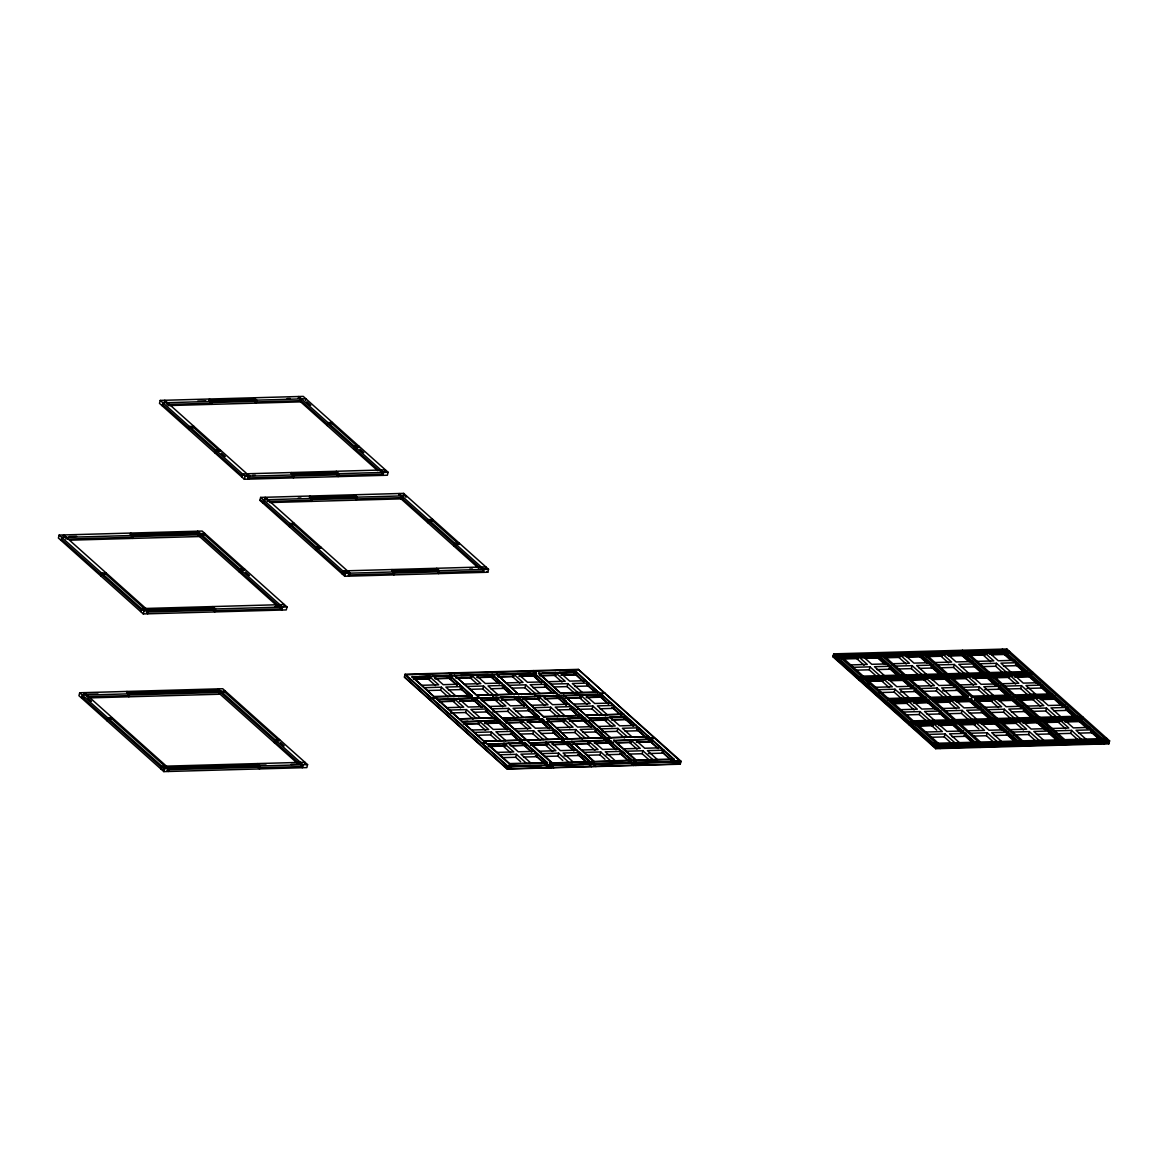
<?xml version="1.0" encoding="UTF-8"?>
<svg xmlns="http://www.w3.org/2000/svg" width="1168" height="1168" viewBox="0 0 1168 1168"><rect width="100%" height="100%" fill="white"/><g stroke="black" fill="none" stroke-linecap="round" stroke-linejoin="round"><path stroke-width="1.5" d="M59.145 535.075L58.4 538.039L143.27 613.93L286.277 609.915L287.021 606.951L202.152 531.06L59.145 535.075L144.014 610.966L287.021 606.951M61.072 540.434L61.816 537.47L204.823 533.455L204.531 534.637L244.287 570.188L244.594 569.006L240.097 569.137L239.79 570.32L244.287 570.188M63.203 536.725L63.641 534.959L148.511 610.849L147.767 613.799L146.438 612.601M65.875 539.12L66.313 537.338M100.828 575.985L101.134 574.802L61.364 539.251M212.547 607.754L141.051 609.769L101.28 574.203L101.572 573.021L106.084 572.904L105.777 574.087L148.219 612.032L215.219 610.149L215.525 608.966L212.853 606.572L212.547 607.754L215.219 610.149M79.701 692.77L78.957 695.719L163.827 771.61L306.848 767.595L307.578 764.631L222.723 688.74L79.701 692.77L164.571 768.661L307.578 764.631M83.76 694.42L84.198 692.639L169.068 768.529L168.323 771.493L166.995 770.296M160.235 400.405L159.49 403.369L244.36 479.26L387.367 475.23L388.112 472.281L303.242 396.39L160.235 400.405L245.105 476.296L388.112 472.281M86.432 696.8L86.87 695.033M162.162 405.749L162.907 402.799L305.914 398.77L305.476 400.551M133.021 536.638L130.349 534.258L130.655 533.075L133.327 535.455L133.021 536.638L204.531 534.637M164.294 402.055L164.732 400.274L249.602 476.164L248.857 479.128L247.528 477.931M131.546 536.039L132.875 537.236L132.583 538.419L131.239 537.222M167.404 402.668L166.966 404.449L211.627 403.194L211.335 404.376L209.992 403.179M107.003 720.802L107.31 719.619L81.935 696.931M257.354 764.763L161.607 767.449L107.456 719.035L107.748 717.853L112.259 717.721L111.953 718.904L168.776 769.712L260.026 767.142L260.318 765.96L257.646 763.58L257.354 764.763L260.026 767.142M140.598 611.536L141.343 608.586L284.35 604.557L283.912 606.338M188.676 429.459L188.968 428.276L162.454 404.566M215.627 451.388L189.114 427.678L189.406 426.495L193.917 426.364L193.611 427.561L220.124 451.257L220.416 450.074L215.919 450.206L215.627 451.388L220.124 451.257M143.27 613.93L144.014 610.966M145.547 609.638L145.839 608.455M129.341 695.004L126.67 692.624L126.976 691.441L129.648 693.821L129.341 695.004L225.088 692.317L279.24 740.731L279.532 739.548L275.035 739.68L274.743 740.862L279.24 740.731M127.852 694.405L129.195 695.602L128.903 696.785L127.56 695.588M211.773 402.595L209.101 400.201L209.408 399.018L212.08 401.412L211.773 402.595L256.449 401.339L256.741 400.157L254.069 397.762L253.777 398.945L256.449 401.339M215.175 453.155L215.481 451.972L241.98 475.683M239.79 570.32L197.363 532.374L197.655 531.192L282.525 607.083L281.78 610.032L280.451 608.849M200.327 533.572L199.582 536.535L70.036 540.171M254.96 400.741L256.303 401.938L255.996 403.121L254.668 401.923M163.827 771.61L164.571 768.661M166.104 767.318L166.396 766.135M241.688 476.865L242.433 473.901L385.44 469.886L385.002 471.668M244.36 479.26L245.105 476.296M246.492 475.551L246.93 473.785M213.744 609.535L215.073 610.733L214.781 611.915L213.437 610.733M259.895 500.371L260.639 497.407L403.661 493.392L488.531 569.283L487.786 572.247L344.764 576.262L259.895 500.371L261.311 500.327M264.64 499.32L265.151 497.291L350.02 573.181L349.276 576.131L348.268 575.24M274.743 740.862L217.92 690.054L218.212 688.872L303.081 764.763L302.337 767.726L301.008 766.529M267.428 501.233L267.822 499.67M220.883 691.266L220.139 694.215L90.403 697.865M298.293 398.288L298.745 396.507L383.615 472.398L382.87 475.361L381.527 474.164M225.088 692.317L225.395 691.135L82.373 695.15L81.629 698.114L83.877 698.055M301.417 398.901L300.672 401.865L168.148 405.588M293.971 476.091L291.299 473.712L291.606 472.529L294.278 474.909L293.971 476.091L338.647 474.836L338.939 473.653L336.267 471.273L335.975 472.456L338.647 474.836M292.496 475.493L293.825 476.69L293.533 477.873L292.19 476.675M264.275 501.539L262.873 501.583L289.372 525.279L289.08 526.461L290.482 526.432M316.032 548.391L289.533 524.695L289.825 523.498L294.321 523.381L294.029 524.563L320.543 548.259L320.835 547.077L316.338 547.208L316.032 548.391L320.543 548.259M279.4 606.469L279.853 604.688M327.186 425.561L327.478 424.378L299.636 399.485M354.138 447.49L327.624 423.794L327.931 422.612L332.427 422.48L332.135 423.663L358.634 447.373L358.941 446.176L354.43 446.307L354.138 447.49L358.634 447.373M312.192 499.597L309.52 497.218L309.812 496.035L312.484 498.415L312.192 499.597L356.868 498.342L357.16 497.159L354.488 494.779L354.196 495.962L356.868 498.342M311.214 499.451L311.739 501.379L310.746 500.488M258.537 766.544L259.865 767.741L259.573 768.924L258.245 767.726M317.302 548.945L315.886 548.989L315.594 550.172L316.995 550.128M337.158 474.237L338.501 475.434L338.194 476.617L336.866 475.42M355.875 498.196L356.415 500.123L355.583 499.378M344.764 576.262L345.509 573.298L260.639 497.407M346.808 572.933L347.349 570.787M299.972 764.149L300.41 762.368M304.468 764.018L304.921 762.251L161.899 766.266L161.155 769.23L163.403 769.157M380.491 471.784L380.943 470.018M398.77 495.071L399.149 493.524L484.019 569.415L483.289 572.364L482.442 571.619M401.091 498.867L401.821 495.904M403.281 494.867L403.661 493.392M405.938 497.334L406.333 495.787L263.311 499.802L262.566 502.766L263.983 502.722M394.39 573.108L391.718 570.714L392.01 569.531L394.682 571.926L394.39 573.108L439.051 571.853L439.358 570.67L436.686 568.276L436.394 569.458L439.051 571.853M393.412 572.948L393.937 574.875L393.105 574.13M400.551 496.94L427.897 521.395L427.59 522.578L429.006 522.534M454.542 544.507L428.043 520.797L428.335 519.614L432.832 519.483L432.54 520.665L459.053 544.376L459.345 543.193L454.848 543.31L454.542 544.507L459.053 544.376M405.121 674.228L404.449 676.885L507.204 768.763L680.331 763.901L681.002 761.229L578.262 669.366L405.121 674.228L507.861 766.106L681.002 761.229M412.143 677.075L449.957 675.425L472.149 695.997L434.496 697.062L412.143 677.075L449.797 676.024L472.149 695.997M438.073 571.692L438.613 573.619L437.781 572.875M455.812 545.047L454.396 545.091L454.104 546.274L456.075 546.215M434.496 697.062L412.289 676.491M435.825 698.26L431.328 698.376L435.825 698.26L485.859 742.994L435.971 697.661M448.001 696.756L440.628 690.157L441.373 687.193L424.787 687.66M449.213 678.389L449.957 675.425M452.06 675.951L449.534 672.972L452.06 675.951L536.375 673.586L533.849 670.607L536.375 673.586M480.968 568.568L481.347 567.02M485.377 568.816L485.859 566.889L342.837 570.918L342.093 573.868L344.064 573.824M473.025 719.123L465.652 712.524L466.397 709.575L449.811 710.042M471.551 698.376L482.194 707.516M474.223 700.756L474.967 697.807L522.33 740.162L521.6 743.111M490.166 695.573L482.793 688.974L483.537 686.01L466.952 686.477M499.335 683.966L491.436 676.914L492.108 674.243L514.314 694.814L491.962 674.841M492.633 697.778L493.363 694.814L483.537 686.01M524.855 743.14L547.208 763.113L509.555 764.179L487.202 744.191L525.001 742.541L547.354 762.529L546.609 765.493M498.05 741.505L490.662 734.906L491.407 731.942L474.836 732.409M507.204 729.883L499.32 722.831L499.992 720.174L462.178 721.824L499.977 720.641M515.19 717.94L507.803 711.341L508.547 708.392L491.976 708.845M524.344 706.333L516.46 699.282L517.132 696.61L539.324 717.196L501.671 718.247L539.47 716.597M532.331 694.391L524.943 687.791L525.688 684.828L509.117 685.295M507.204 768.763L507.861 766.106M487.348 743.607L509.701 763.58L508.956 766.544L511.628 768.938L509.029 766.252M533.528 676.024L534.272 673.06L631.669 760.164L630.924 763.113M520.607 761.667L515.687 757.273L516.431 754.309L499.846 754.776M538.623 673.527L576.423 671.877L598.629 692.449L560.976 693.515L538.623 673.527L576.277 672.461L598.629 692.449M534.783 696.581L535.528 693.631L525.688 684.828M524.271 745.505L525.001 742.541M540.2 740.322L532.827 733.723L533.572 730.759L516.986 731.226M549.369 728.701L541.485 721.649L542.142 718.992L504.342 720.641L543.719 719.415M543.835 717.064L521.629 696.493L543.835 717.064L581.635 715.415L543.981 716.466M546.653 718.86L568.845 739.432L546.653 718.86L584.307 717.809L583.635 720.466L591.519 727.518M557.34 716.758L549.967 710.159L550.712 707.195L534.126 707.662M566.509 705.151L558.625 698.099L559.282 695.427M560.976 693.515L538.769 672.929M567.852 683.645L577.693 692.449L576.948 695.398L567.108 686.609L567.852 683.645L551.267 684.112M549.456 763.054L633.932 760.091L636.604 762.485L633.771 760.689L549.456 763.054L552.128 765.449L549.602 762.456M551.106 765.361L551.851 762.397L454.454 675.308L551.705 762.996M576.423 671.877L575.693 674.841L561.093 675.25M578.116 669.95L404.975 674.812L507.715 766.69L680.856 761.828L578.262 669.366M562.772 760.485L557.851 756.09L558.596 753.126L542.01 753.594M563.823 741.636L564.494 738.964L542.142 718.992M573.065 749.9L566.495 744.016L567.166 741.359L589.519 761.346L588.847 764.003L578.335 754.601M582.365 739.125L574.992 732.54L575.736 729.577L559.151 730.044M599.505 715.575L592.132 708.976L592.877 706.012L576.291 706.479M598.031 694.814L585.562 694.872M599.958 693.646L604.615 692.931L599.958 693.646L650.007 738.38L654.503 738.264L650.153 737.796L600.118 693.047M600.702 697.208L601.447 694.245L437.168 699.457L602.542 694.697M604.922 759.302L600.002 754.908L600.746 751.944L584.175 752.411M605.988 740.454L606.659 737.782M608.586 743.14L609.331 740.176L529.367 743.009L610.66 740.614M651.335 739.578L673.688 759.565L636.034 760.616L613.682 740.643L651.481 738.994L673.834 758.966L673.089 761.93M624.53 737.942L617.142 731.343L617.887 728.394L601.316 728.861M633.684 726.335L625.8 719.284L626.471 716.612L588.657 718.262L626.325 717.21M635.436 762.996L636.18 760.032L613.828 740.045M649.539 760.324L642.166 753.725L642.911 750.761L626.325 751.228M648.065 739.563L657.394 747.535M650.737 741.943L651.481 738.994M669.541 761.74L677.674 761.507L669.439 762.032M832.974 656.825L833.718 653.861L1006.86 648.999L1109.6 740.877L1108.855 743.826L935.714 748.703L832.974 656.825L834.463 656.781M840.507 657.599L840.887 656.124M863.24 676.111L862.86 677.586L1026.993 672.972L1027.373 671.498L863.24 676.111L863.532 678.185L864.568 677.294L860.071 677.425L859.692 678.9L864.203 678.783L864.568 677.294M876.599 676.389L869.226 669.79L869.97 666.84L853.385 667.308M978.2 742.103L977.82 743.578L980.492 745.972L980.872 744.483L978.2 742.103L976.696 743.607L878.54 655.058L877.796 658.022L884.366 663.906M880.789 655L880.424 656.489L877.752 654.095L878.117 652.62L880.789 655L879.3 656.518L878.54 655.058M906.251 664.023L898.878 657.423L899.608 654.46L909.449 663.263L892.878 663.731M901.623 698.771L894.235 692.171L894.98 689.208L878.409 689.675M900.513 676.535L900.893 675.046M902.82 680.404L903.565 677.44M904.791 677.294L905.39 674.914M907.697 678.783L908.062 677.309M918.763 675.206L911.376 668.607L912.12 665.658L895.549 666.11M914.135 709.954L906.748 703.355L907.492 700.391L917.333 709.195L900.747 709.662M909.741 723.649L910.106 722.174L914.602 722.043L914.909 724.116L915.946 723.24L1080.079 718.627L1079.334 721.59L1064.997 721.985M914.602 722.043L914.237 723.518L911.989 723.591M915.946 723.24L915.566 724.715L1079.714 720.101M926.633 721.138L919.26 714.539L920.004 711.575L903.419 712.042M943.773 697.588L936.4 690.989L937.145 688.025L920.559 688.492M960.914 674.024L953.541 667.424L954.285 664.461L937.7 664.928M935.714 748.703L936.459 745.739L833.718 653.861M937.919 744.702L938.284 743.228M965.118 652.635L964.739 654.109L962.067 651.729L962.447 650.24L965.863 654.08L967.367 652.576L1064.763 739.665L1064.398 741.154M951.657 743.505L944.284 736.906L945.029 733.957L928.443 734.424M967.367 652.576L966.987 654.051L1065.187 742.118L1064.822 743.593L1062.15 741.213L1062.515 739.724L1063.274 741.184L1064.763 739.665M950.562 721.269L950.927 719.795M952.854 725.138L953.599 722.174M955.059 721.138L955.424 719.663M973.426 685.207L966.053 678.608L966.797 675.659L976.638 684.448L960.052 684.915M957.731 723.532L958.096 722.058M968.798 719.955L961.425 713.356L962.169 710.392L945.584 710.859M968.068 696.23L930.414 697.296L930.035 698.771L967.703 697.719L968.068 696.23L945.73 676.257L944.985 679.207L951.964 685.455M976.988 707.823L969.995 701.588L970.739 698.625L933.086 699.676L932.706 701.165L970.374 700.099L992.712 720.087L993.092 718.612L970.739 698.625M972.199 697.588L972.564 696.113L950.226 676.126L949.847 677.601L972.199 697.588L1009.853 696.537L1010.232 695.048L972.564 696.113M975.236 698.493L997.589 718.481L997.224 719.955L974.871 699.982L975.236 698.493L1012.904 697.442L1012.16 700.406L998.859 700.771M985.938 696.391L978.565 689.792L979.31 686.842L962.724 687.31M984.843 674.155L985.208 672.68M987.135 678.024L987.88 675.075M989.121 674.914L989.705 672.549M992.012 676.418L992.377 674.943M975.952 742.162L975.572 743.636L878.175 656.547M1003.078 672.841L995.705 666.242L996.45 663.278L979.864 663.745M1004.276 654.474L1005.02 651.51M1006.48 650.474L833.339 655.336L936.094 747.213L1109.235 742.352L1006.48 650.474L1006.86 648.999M993.822 742.322L986.434 735.723L987.179 732.759L970.608 733.227M1010.962 718.773L1003.575 712.173L1004.319 709.21L987.748 709.677M1028.103 695.208L1020.715 688.609L1021.46 685.66L1004.889 686.127M1028.701 672.695L1028.336 674.17L1032.833 674.038L1033.213 672.564L1027.665 673.571L1027.373 671.498M1022.015 743.213L1022.613 740.848L1000.261 720.875L999.896 722.35L1022.234 742.337M1035.972 741.14L1028.599 734.541L1029.344 731.577L1012.758 732.044M1034.877 718.904L1035.242 717.429M1037.169 722.773L1037.914 719.809M1039.374 718.773L1039.754 717.298M1042.046 721.167L1042.425 719.678M1053.113 717.59L1045.74 710.991L1046.484 708.027L1029.899 708.494M1078.137 739.957L1070.764 733.358L1071.494 730.394L1054.923 730.861M1078.75 717.429L1078.371 718.919L1082.867 718.787L1083.247 717.313L1078.75 717.429L1079.042 719.503L1080.079 718.627M1102.052 740.089L1102.431 738.614M209.101 400.201L253.777 398.945M197.786 401.106L205.772 400.887M287.124 398.609L290.321 398.507M256.303 401.938L300.964 400.682M189.114 427.678L193.611 427.561M327.624 423.794L332.135 423.663M355.933 449.213L353.685 449.271L353.992 448.089L379.177 470.602M291.299 473.712L335.975 472.456M244.229 475.624L249.675 475.464M252.449 475.391L255.412 475.303M293.825 476.69L249.164 477.946L247.82 476.748M338.501 475.434L383.162 474.179L381.834 472.982M309.52 497.218L354.196 495.962M267.487 498.984L265.034 499.364M298.205 498.123L300.994 498.035M354.035 496.546L356.839 496.473M267.37 501.452L312.046 500.196M356.707 498.94L402.785 497.641M269.866 502.561L402.493 498.824M289.533 524.695L294.029 524.563M428.043 520.797L432.54 520.665M289.372 525.279L290.788 525.235M427.897 521.395L429.298 521.351M130.349 534.258L197.363 532.374M69.16 536.565L76.606 536.346M67.364 539.076L132.875 537.236M101.28 574.203L105.777 574.087M241.601 572.028L239.352 572.086L239.644 570.904L278.086 605.287M391.718 570.714L436.394 569.458M349.685 572.481L342.399 572.685L315.886 548.989M469.74 569.108L472.529 569.035M481.756 568.772L485.406 568.67M345.509 573.298L488.531 569.283M394.244 573.692L349.568 574.948L347.568 573.152M438.905 572.437L483.581 571.181L482.749 570.437M274.626 606.601L277.911 606.513M215.073 610.733L282.072 608.849L280.743 607.667M834.624 656.182L833.12 656.226L935.86 748.104L1109.001 743.242L1107.673 742.045M836.011 657.73L1009.152 652.868L1009.517 651.379L836.39 656.255L835.646 659.205L837.135 659.161M835.792 658.621L837.295 658.577M842.099 658.445L858.524 657.978M862.057 657.876L880.205 657.365M884.059 657.263L900.47 656.796M905.945 656.65L922.355 656.182M926.005 656.08L942.415 655.628M947.89 655.467L964.301 655M967.951 654.898L984.478 654.445M989.836 654.284L1005.925 653.832M841.953 659.029L858.276 658.577M865.532 658.372L880.044 657.964M884.658 657.832L898.776 657.438M908.193 657.175L921.464 656.796M926.677 656.65L942.182 656.212M948.825 656.036L963.25 655.628M967.995 655.496L985.442 655M991.574 654.825L1005.779 654.43M452.206 675.367L536.521 673.002M419.035 676.476L429.97 676.17M433.605 676.068L447.052 675.688M460.951 675.294L471.887 674.987M475.522 674.885L488.282 674.535M502.868 674.126L513.803 673.819M517.453 673.717L530.199 673.352M542.959 673.002L555.72 672.637M559.37 672.534L572.116 672.184M412.508 676.958L416.129 676.856M419.765 676.754L429.897 676.462M433.532 676.36L449.943 675.907M460.878 675.6L471.814 675.294M475.449 675.192L491.859 674.724M502.795 674.418L513.73 674.111M517.366 674.009L533.849 673.542M542.886 673.294L555.647 672.929M559.297 672.826L575.693 672.374M850.713 664.913L867.298 664.446L857.458 655.657L856.713 658.606L864.086 665.205M888.381 663.847L871.795 664.315L861.955 655.525M930.531 662.665L913.96 663.132L904.12 654.343M935.028 662.548L951.613 662.081L941.773 653.277L941.028 656.241L948.416 662.84M972.696 661.482L956.11 661.949L946.27 653.16M977.193 661.365L993.778 660.898L983.938 652.094L983.193 655.058L990.566 661.657M1014.846 660.3L998.275 660.767L988.435 651.963M413.414 679.104L429.766 678.637M434.934 678.491L451.534 678.024M455.578 677.922L471.711 677.469M477.099 677.309L491.436 676.914M497.743 676.725L513.876 676.272M519.249 676.126L533.601 675.717L541.485 682.769M539.485 675.557L556.041 675.089M561.253 674.943L575.766 674.535M415.18 679.338L429.78 678.929M435.138 678.783L451.461 678.331M457.141 678.17L471.726 677.761M477.201 677.601L493.611 677.133M499.086 676.987L513.672 676.579M519.147 676.418L535.557 675.965M541.032 675.805L555.734 675.396M855.954 670.169L869.226 669.79M877.037 669.571L890.308 669.206L891.038 666.242L874.467 666.709L884.307 675.513M898.119 668.987L911.376 668.607M919.201 668.388L932.458 668.023L933.203 665.059L916.632 665.526L926.458 674.316M940.284 667.804L953.541 667.424M961.352 667.205L974.623 666.84L975.368 663.877L958.782 664.344L968.622 673.133M982.434 666.621L995.705 666.242M1003.516 666.023L1016.773 665.643L1017.518 662.694L1000.947 663.161L1010.787 671.95M126.67 692.624L217.92 690.054M85.541 694.361L98.01 694.011M422.13 685.28L438.701 684.813L428.86 676.009L428.116 678.973L435.503 685.572M459.783 684.214L443.198 684.682L433.357 675.892M464.28 684.098L480.866 683.63L471.025 674.827L470.281 677.79L477.654 684.39M501.933 683.032L485.362 683.499L475.522 674.695M506.445 682.9L523.016 682.448L513.175 673.644L512.445 676.608L519.818 683.207M544.098 681.849L527.527 682.316L517.687 673.513M548.595 681.718L565.181 681.251L555.34 672.461L554.596 675.425L561.983 682.024M586.263 680.667L569.677 681.134L559.837 672.33M87.848 696.756L129.195 695.602M427.371 690.536L440.628 690.157M448.439 689.938L461.71 689.573L462.455 686.609L445.869 687.076L455.71 695.865M469.521 689.354L482.793 688.974M490.604 688.755L503.875 688.375L504.605 685.426L488.034 685.893L497.875 694.683M511.686 688.156L524.943 687.791M532.769 687.572L546.025 687.193L546.77 684.244L530.199 684.696L540.025 693.5M553.851 686.974L567.108 686.609M574.919 686.39L588.19 686.01L588.935 683.046L572.349 683.514L582.19 692.317M860.977 679.747L859.327 680.389L860.831 680.345M1029.607 675.016L1028.117 675.06L1038.25 684.127M1029.665 675.367L865.532 679.98L865.911 678.491L1030.045 673.878L1029.3 676.841L1014.948 677.25M1027.957 675.644L1029.461 675.6M867.109 680.813L883.242 680.36M888.629 680.214L904.47 679.761M909.828 679.615L925.041 679.192M931.013 679.017L946.635 678.579M951.978 678.433L966.754 678.009M973.163 677.834L988.785 677.396M993.588 677.265L1009.721 676.812M1015.094 676.652L1029.446 676.257M866.948 681.411L883.096 680.944M890.264 680.754L904.324 680.36M909.536 680.214L926.136 679.732M931.684 679.586L946.474 679.177M951.832 679.017L965.951 678.623M973.017 678.418L988.639 677.98M993.428 677.849L1009.575 677.396M434.642 696.464L472.295 695.413M561.122 692.916L598.775 691.865M459.082 698.435L474.631 697.997M492.268 697.5L497.656 697.34M501.233 697.238L513.789 696.887M534.433 696.318L539.806 696.157M543.397 696.055L560.45 695.573M574.802 695.179L581.971 694.975M875.737 687.28L892.308 686.813L882.468 678.024L881.738 680.988L889.111 687.572M913.391 686.229L896.82 686.696L886.979 677.893M917.887 686.098L934.473 685.631L924.633 676.841L923.888 679.791L931.276 686.39M955.555 685.047L938.97 685.514L929.129 676.71M997.706 683.864L981.135 684.317L971.294 675.527M1002.217 683.733L1018.788 683.265L1008.948 674.462L1008.203 677.425L1015.591 684.025M1039.87 682.667L1023.299 683.134L1013.459 674.345M602.44 695.632L599.374 696.011L602.367 695.924M440.234 701.428L454.571 701.019M459.958 700.873L474.296 700.464M482.384 700.231L496.736 699.836M502.109 699.676L516.46 699.282M524.549 699.048L538.901 698.654M544.273 698.493L558.625 698.099M566.714 697.865L581.051 697.471M586.438 697.311L600.775 696.916M439.358 701.734L454.498 701.311M459.404 701.18L475.814 700.712M481.274 700.566L497.685 700.099M501.32 699.997L539.601 698.917M545.062 698.771L581.518 697.749M586.365 697.603L601.564 697.179M879.314 692.58L894.235 692.171M900.397 691.996L915.318 691.573L916.062 688.609L899.491 689.076L909.317 697.88L904.82 698.011L894.98 689.208M921.479 691.398L936.4 690.989M942.561 690.814L957.483 690.39L958.227 687.426L941.642 687.894L951.482 696.697L946.985 696.814L937.145 688.025M965.294 690.171L978.565 689.792M984.726 689.631L999.633 689.208L1000.377 686.244L983.806 686.711L993.647 695.515L989.135 695.632L979.31 686.842M1007.458 688.989L1020.715 688.609M1026.876 688.448L1041.798 688.025L1042.542 685.061L1025.971 685.528L1035.797 694.318L1031.3 694.449L1021.46 685.66M447.14 707.647L463.725 707.18L453.885 698.391L453.14 701.34L460.513 707.939M484.793 706.596L468.222 707.049L458.382 698.26M489.304 706.465L505.875 705.998L496.035 697.194L495.305 700.158L502.678 706.757M526.958 705.399L510.387 705.866L500.546 697.077M531.455 705.282L548.04 704.815L538.2 696.011L537.455 698.975L544.843 705.574M569.123 704.216L552.537 704.684L542.697 695.894M573.619 704.1L590.205 703.632L580.365 694.829L579.62 697.792L586.993 704.392M611.273 703.034L594.702 703.501L584.861 694.712M107.456 719.035L111.953 718.904M450.731 712.947L465.652 712.524M473.463 712.305L486.735 711.94L487.465 708.976L470.894 709.443L480.734 718.247M492.881 711.765L507.803 711.341M515.628 711.122L528.885 710.757L529.63 707.793L513.059 708.261L522.884 717.05M535.046 710.582L549.967 710.159M557.778 709.94L571.05 709.575L571.794 706.611L555.209 707.078L565.049 715.867M577.211 709.399L592.132 708.976M599.943 708.757L613.2 708.392L613.945 705.428L597.374 705.895L607.214 714.685M928.21 701.282L890.556 702.348L890.921 700.873L928.575 699.807L927.845 702.771L913.712 703.165M974.871 699.982L1012.525 698.917M1054.689 697.734L1017.036 698.8L1017.401 697.311L1055.054 696.259L1054.31 699.209L1040.192 699.617M892.688 703.165L907.448 702.756M913.872 702.567L927.991 702.172M934.838 701.983L949.599 701.574M956.023 701.384L970.141 700.99L978.521 708.48M977.003 700.8L991.763 700.391M998.187 700.201L1012.306 699.807M1019.168 699.617L1033.928 699.194M1040.338 699.019L1054.47 698.625M894.892 703.691L906.66 703.37M936.765 702.523L950.066 702.143M956.709 701.953L969.995 701.588M976.711 701.399L992.216 700.961M1019.007 700.201L1033.14 699.807M462.572 721.401L467.959 721.255M482.296 720.846L496.648 720.452M504.737 720.218L510.109 720.072M526.257 719.619L538.813 719.269M546.901 719.035L552.274 718.889M568.422 718.437L580.963 718.072M589.052 717.853L592.643 717.751M610.572 717.24L623.128 716.889M546.507 719.459L585.635 718.247M938.415 708.596L921.829 709.064L911.989 700.26M942.912 708.465L959.497 708.012L949.657 699.209L948.912 702.172L956.285 708.772M980.565 707.414L963.994 707.881L954.154 699.077M985.077 707.282L1001.648 706.815L991.807 698.026L991.063 700.99L998.45 707.589M1022.73 706.231L1006.159 706.698L996.319 697.895M1027.227 706.1L1043.812 705.633L1033.972 696.843L1033.227 699.807L1040.6 706.392M1064.895 705.049L1048.309 705.516L1038.469 696.712M463.448 723.839L479.595 723.386M484.968 723.24L499.32 722.831M505.613 722.656L521.76 722.204M527.133 722.058L541.485 721.649M547.777 721.474L563.91 721.021M569.298 720.875L583.635 720.466M589.928 720.291L606.075 719.838M611.448 719.692L625.8 719.284M464.382 724.116L478.953 723.707M484.428 723.547L500.824 723.094M506.299 722.934L522.695 722.466M528.17 722.32L564.728 721.284M570.086 721.138L606.893 720.101M612.003 719.97L628.399 719.503M906.003 714.918L919.26 714.539M927.071 714.32L940.342 713.94L941.087 710.991L924.501 711.458L934.342 720.247M948.153 713.721L961.425 713.356M969.236 713.137L982.492 712.757L983.237 709.808L966.666 710.275L976.506 719.065M990.318 712.538L1003.575 712.173M1011.4 711.954L1024.657 711.575L1025.402 708.611L1008.831 709.078L1018.657 717.882M1032.483 711.356L1045.74 710.991M1053.551 710.772L1066.822 710.392L1067.567 707.428L1050.981 707.896L1060.821 716.699M472.164 730.015L488.735 729.547L478.895 720.758L478.15 723.722L485.538 730.321M509.817 728.963L493.246 729.431L483.406 720.627M514.314 728.832L530.9 728.365L521.059 719.576L520.315 722.539L527.702 729.124M551.982 727.781L535.397 728.248L525.556 719.444M556.479 727.649L573.065 727.182L563.224 718.393L562.48 721.342L569.853 727.941M594.132 726.598L577.561 727.065L567.721 718.262M598.644 726.467L615.215 726L605.374 717.196L604.63 720.16L612.017 726.759M636.297 725.401L619.726 725.868L609.886 717.079M477.405 735.271L490.662 734.906M498.488 734.687L511.745 734.307L512.489 731.343L495.918 731.81L505.744 740.614M519.57 734.088L532.827 733.723M540.638 733.504L553.909 733.124L554.654 730.161L538.068 730.628L547.909 739.432M561.72 732.905L574.992 732.54M582.803 732.307L596.06 731.942L596.804 728.978L580.233 729.445L590.074 738.249M602.221 731.767L617.142 731.343M624.968 731.124L638.224 730.759L638.969 727.795L622.383 728.263L632.224 737.066M911.011 724.496L909.361 725.124L910.865 725.094M1079.655 719.765L1078.152 719.795L1087.364 728.029M276.539 742.571L274.29 742.644L274.582 741.461L298.701 763.011M1079.495 720.349L1078.006 720.393L1087.204 728.628M917.143 725.562L933.276 725.109M938.663 724.948L954.504 724.51M959.862 724.35L974.857 723.941M981.047 723.766L996.669 723.328M1002.027 723.167L1016.496 722.758M1023.197 722.583L1038.819 722.131M1043.623 721.999L1059.756 721.547M1065.143 721.401L1079.48 720.992M918.793 726.102L933.13 725.693M938.517 725.547L954.358 725.094M961.79 724.89L975.076 724.51M981.719 724.335L996.523 723.912M1004.232 723.693L1015.999 723.372M1023.051 723.167L1038.673 722.729M1045.258 722.539L1059.61 722.145M486.019 742.41L481.362 743.125L485.859 742.994M487.202 744.191L525.001 743.023M613.682 740.643L652.576 739.432M925.771 732.029L942.357 731.562L932.517 722.758L931.772 725.722L936.692 730.117M963.425 730.964L946.854 731.431L937.013 722.642M967.936 730.847L984.507 730.38L974.667 721.576L973.922 724.54L978.842 728.934M1005.59 729.781L989.019 730.248L979.178 721.459M1010.086 729.664L1026.672 729.197L1016.832 720.393L1016.087 723.357L1023.46 729.956M1047.754 728.598L1031.169 729.066L1021.328 720.276M1052.251 728.482L1068.822 728.014L1058.996 719.211L1058.252 722.174L1065.625 728.774M1089.905 727.416L1073.334 727.883L1063.493 719.079M652.489 740.381L649.408 740.76L652.401 740.673M488.472 746.221L504.62 745.768M509.993 745.607L524.344 745.213M530.637 745.023L546.77 744.571M552.157 744.425L566.495 744.016M574.583 743.797L588.935 743.388M594.308 743.242L613.156 742.717M616.748 742.614L631.085 742.206M636.472 742.06L650.824 741.651M488.399 746.513L505.802 746.016M511.263 745.87L525.848 745.461M531.309 745.301L547.719 744.848M553.179 744.688L589.752 743.651M595.096 743.52L613.331 742.994M616.675 742.906L631.552 742.483M636.399 742.352L651.598 741.928M931.013 737.285L944.284 736.906M952.095 736.687L965.352 736.322L966.097 733.358L949.526 733.825L959.366 742.614M973.178 736.103L986.434 735.723M994.26 735.504L1007.517 735.139L1008.261 732.175L991.69 732.643L1001.516 741.432M1013.678 734.964L1028.599 734.541M1036.41 734.322L1049.682 733.957L1050.426 730.993L1033.841 731.46L1043.681 740.249M1055.843 733.781L1070.764 733.358M1078.575 733.139L1091.832 732.759L1092.576 729.81L1076.005 730.277L1085.846 739.067M497.174 752.396L513.759 751.929L503.919 743.125L503.174 746.089L510.562 752.688M534.842 751.331L518.256 751.798L508.416 743.009M539.339 751.214L555.924 750.747L546.084 741.943L545.339 744.907L552.712 751.506M576.992 750.148L560.421 750.615L550.581 741.811M581.503 750.017L598.074 749.549L588.234 740.76L587.489 743.724L594.877 750.323M619.157 748.965L602.586 749.433L592.745 740.629M623.654 748.834L640.239 748.367L630.399 739.578L629.654 742.541L637.027 749.126M661.322 747.783L644.736 748.25L634.896 739.446M933.422 744.834L1106.563 739.957L1106.928 738.483L933.787 743.344L933.042 746.308L934.546 746.264M502.43 757.652L515.687 757.273M523.498 757.054L536.769 756.689L537.514 753.725L520.928 754.192L530.768 762.981M544.58 756.455L557.851 756.09M563.998 755.915L578.919 755.492L579.664 752.542L563.093 753.01L572.933 761.799M586.745 755.273L600.002 754.908M606.163 754.732L621.084 754.309L621.829 751.36L605.243 751.812L615.083 760.616M628.895 754.09L642.166 753.725M648.328 753.55L663.249 753.126L663.993 750.163L647.408 750.63L657.248 759.434M933.188 745.71L935.451 745.651M936.459 745.739L1109.6 740.877M257.194 765.347L266.114 765.098M291.051 764.398L298.541 764.193M259.865 767.741L302.643 766.544L301.3 765.347M509.701 763.58L547.354 762.529M636.18 760.032L673.834 758.966M530.798 765.639L504.459 766.675L541.777 765.624M545.31 765.23L572.7 764.456M614.864 763.273L593.344 763.887L594.016 761.215L571.663 741.227L593.87 761.813M627.42 762.923L656.839 762.091M545.237 765.522L583.723 764.441M587.373 764.339L665.833 762.135M1107.965 743.038L1108.855 743.826M1104.724 742.483L1001.983 650.605L1002.348 649.116L1105.103 740.994L1104.359 743.958L1103.468 743.169M1003.093 652.678L1012.32 660.942M1016.262 664.475L1025.475 672.71M1040.951 686.536L1049.068 693.807M1053.127 697.427L1062.603 705.895M1066.296 709.21L1074.779 716.787M1091.014 731.299L1099.205 738.629M1103.161 742.176L1104.505 743.374M1003.385 653.671L1010.86 660.358M1015.445 664.461L1024.015 672.126M1028.628 676.243L1036.279 683.09M1040.469 686.828L1048.849 694.332M1053.419 698.42L1062.208 706.275M1065.479 709.195L1074.034 716.845M1090.503 731.577L1099.059 739.213M996.45 663.278L1006.276 672.082M1046.484 708.027L1056.325 716.816M1071.494 730.394L1081.334 739.198M1063.698 743.695L1064.442 745.082L1063.552 744.279M962.49 654.182L1059.902 741.271L1060.267 739.797L962.87 652.693L962.125 655.657L968.695 661.541M962.271 655.058L970.155 662.11M974.097 665.643L983.295 673.878M985.953 676.243L995.662 684.93M999.793 688.624L1006.845 694.916M1010.977 698.61L1020.686 707.297M1023.475 709.794L1032.629 717.97M1035.987 720.992L1045.448 729.445M1049.156 732.759L1057.639 740.351M973.28 665.643L981.835 673.294M986.245 677.236L995.019 685.076M998.304 688.01L1006.86 695.661M1011.269 699.603L1019.138 706.64M1023.329 710.378L1031.709 717.882M1036.279 721.97L1045.068 729.825M1048.338 732.759L1056.894 740.41M954.285 664.461L964.126 673.264M1004.319 709.21L1014.16 718.013M1029.344 731.577L1039.184 740.381M920.326 655.365L942.678 675.338L943.058 673.863L920.705 653.876L919.961 656.839L926.939 663.088M945.35 677.732L967.703 697.719M995.384 722.481L1017.737 742.454L1018.102 740.979L995.764 720.992L995.019 723.956L1001.998 730.204M920.107 656.255L927.085 662.49M931.276 666.242L940.43 674.418M945.131 678.623L953.511 686.112M957.322 689.514L965.44 696.785M982.332 711.896L990.464 719.152M995.165 723.357L1003.546 730.861M1007.356 734.263L1015.488 741.534M931.13 666.826L939.51 674.33M956.139 689.193L964.534 696.697M981.164 711.575L989.559 719.065M1006.188 733.942L1014.569 741.446M912.12 665.658L921.961 674.447M962.169 710.392L971.995 719.196M987.179 732.759L997.019 741.563M979.383 746.06L980.127 747.447L979.237 746.659M877.942 657.438L885.84 664.49M889.782 668.008L898.98 676.243M901.638 678.608L911.347 687.295M915.318 690.857L923.567 698.216M926.647 700.975L936.371 709.677M940.036 712.947L948.27 720.32M951.672 723.357L961.133 731.81M964.841 735.125L973.324 742.717M888.965 668.008L897.52 675.659M901.93 679.601L910.704 687.456M913.989 690.376L922.545 698.026M926.954 701.968L934.823 709.02M938.999 712.757L947.394 720.247M951.964 724.35L960.738 732.19M964.023 735.125L972.579 742.775M869.97 666.84L879.811 675.63M920.004 711.575L929.845 720.379M945.029 733.957L954.855 742.746M940.59 747.097L837.836 655.219L838.215 653.73L940.955 745.607L940.225 748.571L939.335 747.768M867.941 683.207L869.255 684.39M939.028 746.79L940.371 747.973M306.79 401.734L310.776 405.296M359.817 449.14L363.788 452.702M299.329 400.668L377.541 470.602M486.954 571.502L487.786 572.247M454.396 545.091L479.245 567.312M400.244 498.123L478.953 568.495M677.63 761.478L680.331 763.901M676.214 760.572L680.258 764.193L507.116 769.055L404.376 677.177M599.593 694.142L602.294 696.551M625.289 717.108L630.691 721.955M649.627 738.877L652.328 741.3M673.965 760.645L676.681 763.069M583.65 681.601L573.094 672.155L583.81 682.097M587.592 685.12L595.49 692.186M598.104 694.522L608.659 703.968M612.616 707.487L621.814 715.721M637.626 729.869L646.838 738.088M662.636 752.221L675.761 764.325L661.906 751.929M586.511 684.506L595.417 692.478M597.33 694.186L608.148 703.866M611.871 707.195L632.501 725.649M636.56 729.27L658.212 748.63M592.877 706.012L602.703 714.816M617.887 728.394L627.727 737.183M642.911 750.761L652.751 759.565M562.392 697.676L566.451 701.311M572.875 707.049L575.912 709.764M588.088 720.656L592.132 724.277M597.549 729.109L601.608 732.745M610.411 740.614L613.083 743.009M622.281 751.243L624.909 753.594M627.289 755.711L631.494 759.463M634.049 761.755L638.108 765.376M534.126 673.644L631.523 760.748M545.427 686.302L553.325 693.354M570.451 708.669L579.649 716.904M595.476 731.051L604.674 739.271M608.659 742.833L615.229 748.717M620.485 753.418L631.012 762.821M530.856 673.629L541.412 683.076M544.376 685.718L553.238 693.646M555.194 695.383L565.998 705.063M569.707 708.377L590.336 726.817M594.731 730.745L616.032 749.798M619.755 753.112L633.596 765.507M210.298 401.996L211.627 403.194M550.712 707.195L560.552 715.999M575.736 729.577L585.562 738.366M600.746 751.944L610.587 760.748M520.242 698.873L525.644 703.705M532.053 709.429L533.382 710.626M545.923 721.839L551.325 726.671M555.384 730.292L559.443 733.927M583.781 755.681L589.183 760.514M591.884 762.938L595.943 766.558M516.986 697.208L539.324 717.196M541.996 719.576L564.348 739.563M567.02 741.957L589.373 761.93M503.277 687.485L511.161 694.537M528.286 709.852L537.499 718.086M553.311 732.234L562.509 740.454M488.691 674.812L498.152 683.28M502.211 686.901L510.328 694.157M513.029 696.581L523.848 706.246M527.556 709.56L548.186 728M552.566 731.927L573.868 750.98M577.591 754.309L591.446 766.69M508.547 708.392L518.388 717.181M533.572 730.759L543.412 739.548M558.596 753.126L568.422 761.93M221.307 453.038L225.278 456.586M345.246 571.079L347.232 572.86M549.734 764.12L553.778 767.756M474.821 698.391L522.184 740.746M449.286 678.097L457.17 685.149M461.112 688.667L468.996 695.719M486.136 711.049L495.334 719.269M511.146 733.416L520.359 741.636M521.673 742.819L530.914 751.082M536.17 755.784L546.682 765.186M446.541 675.995L457.097 685.441M460.061 688.083L468.923 696.026M470.865 697.763L481.683 707.428M485.392 710.743L506.021 729.197M510.416 733.11L531.703 752.163M535.426 755.492L549.281 767.872M441.373 687.193L451.213 695.997M466.397 709.575L476.223 718.364M491.407 731.942L501.247 740.746M516.431 754.309L526.272 763.113M245.47 571.97L249.441 575.517M198.253 535.338L276.466 605.272M280.364 742.468L284.16 745.87M218.81 693.033L297.125 763.069M87.702 697.938L91.498 701.34M459.666 718.846L497.32 717.78L459.666 718.846M476.807 695.281L556.61 693.047L476.807 695.281M496.619 674.111L518.811 694.697L496.619 674.111M484.676 741.213L648.809 736.599L484.676 741.213M563.794 695.31L611.01 738.249L563.794 695.31M548.931 765.128L551.53 767.814L548.931 765.128M586.132 715.283L623.8 714.232L586.132 715.283M633.26 762.762L635.859 765.449L633.26 762.762M883.052 654.941L882.672 656.416L980.083 743.52L980.448 742.03L883.052 654.941M888.249 698.479L887.884 699.953L925.538 698.902L925.917 697.413L888.249 698.479M925.202 653.759L924.837 655.233L947.175 675.221L947.555 673.732L925.202 653.759M913.274 720.846L912.894 722.335L1077.042 717.721L1077.407 716.232L913.274 720.846M1014.729 694.931L1014.364 696.405L1052.018 695.34L1052.383 693.865L1014.729 694.931"/></g></svg>
